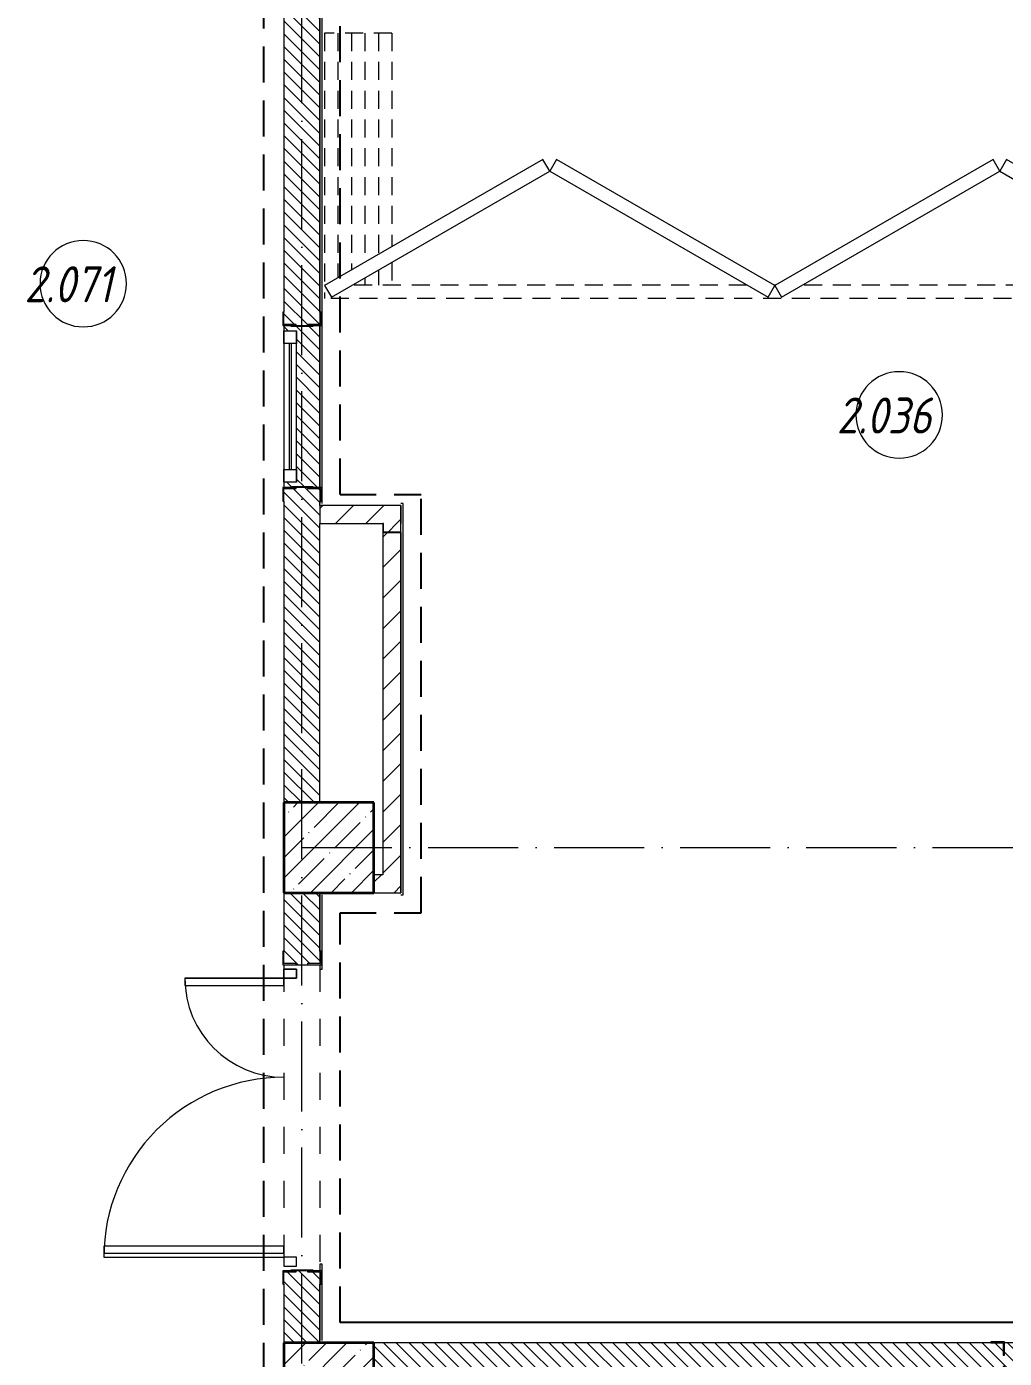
# Model space of a CAD drawing. Header units: millimetres. Extents: x -213536 to 1564669, y -45299 to 942238.
# Drawn here: x 300417 to 305846, y 249129 to 256525 of the extents above; entities that cross this region are included whole.
import ezdxf

# ---------------------------------------------------------------- set-up
doc = ezdxf.new("R2010")
doc.units = ezdxf.units.MM
for name, pattern in [('200_ШТРИХ__ш1_п0_6_', [160, 100, -60]), ('50_200_ШТРИХ_1Т_ш5_п1_п1_', [700, 500, -100, 0, -100]), ('Штрих короткий', [300, 150, -150]), ('Штриховая _2 мм - 1 мм_', [300, 200, -100])]:
    doc.linetypes.add(name, pattern=pattern)
for name, color, linetype, lineweight in [('0-1', 7, 'Continuous', 5), ('0-2', 7, 'Continuous', 9), ('Двери', 7, 'Continuous', 9), ('Каркас_Импост', 7, 'Continuous', 13), ('Каркас_Импост-1', 7, 'Continuous', 9), ('Марки помещений', 7, 'Continuous', 9), ('Несущие колонны', 7, 'Continuous', 9), ('Несущие колонны-1', 7, 'Continuous', 35), ('Обобщенные модели', 7, 'Continuous', 9), ('Общие ребра', 7, 'Continuous', 9), ('Оси-2', 7, '50_200_ШТРИХ_1Т_ш5_п1_п1_', 9), ('Остекление-1', 7, 'Continuous', 9), ('Открывание в плане-1', 7, '200_ШТРИХ__ш1_п0_6_', 9), ('Перемычка-1', 7, 'Штрих короткий', 9), ('Стены-1', 7, 'Continuous', 13), ('Штриховка разреза-1', 7, 'Continuous', 9), ('Элементы узлов', 7, 'Continuous', 9)]:
    doc.layers.add(name, color=color, linetype=linetype, lineweight=lineweight)
doc.layers.add('СТ-1_1', color=7, linetype='Штриховая _2 мм - 1 мм_', lineweight=90, true_color=0x888888)
doc.layers.get('0-2').off()
doc.styles.add('ISOCPEUR_I_2', font='isocpeui.ttf', dxfattribs={"width": 0.85, "height": 2.3})
pattern_1 = [(135, (0, 0), (-35.35534, -35.35534), [])]
pattern_2 = [(45, (0, 0), (-84.85281, 84.85281), [])]

# ---------------------------------------------------------------- blocks, each defined once
blk = doc.blocks.new('BSC_Колонна _Прямоугольная - 500х500-V28-АИ2_02_План отделки стен 2-го этажа _Часть 2_')
at = {"layer": 'Несущие колонны'}
h = blk.add_hatch(dxfattribs=at)
h.set_pattern_fill('FP_36', color=256, style=0, pattern_type=2)
h.set_pattern_definition([(45, (-95850, -36150), (-114.04925, 114.04925), []), (45, (-95735.95, -36150), (-114.04925, 114.04925), [201.613, -40.323, 3.353, -36.97])])
h.paths.add_polyline_path([(-250, -250), (250, -250), (250, 250), (-250, 250)], flags=0)
at = {"layer": 'Несущие колонны-1'}
for p, q in [((250, 250), (-250, 250)), ((-250, 250), (-250, -250)), ((250, -250), (250, 250)), ((-250, -250), (250, -250))]:
    blk.add_line(p, q, dxfattribs=at)
blk = doc.blocks.new('BSC_Колонна _Прямоугольная - 500х500-V30-АИ2_02_План отделки стен 2-го этажа _Часть 2_')
at = {"layer": 'Несущие колонны'}
h = blk.add_hatch(dxfattribs=at)
h.set_pattern_fill('FP_38', color=256, style=0, pattern_type=2)
h.set_pattern_definition([(45, (-95850, -39150), (-114.04925, 114.04925), []), (45, (-95735.95, -39150), (-114.04925, 114.04925), [201.613, -40.323, 3.353, -36.97])])
h.paths.add_polyline_path([(-250, -250), (250, -250), (250, 250), (-250, 250)], flags=0)
at = {"layer": 'Несущие колонны-1'}
for p, q in [((250, 250), (-250, 250)), ((-250, 250), (-250, -250)), ((250, -250), (250, 250)), ((-250, -250), (250, -250))]:
    blk.add_line(p, q, dxfattribs=at)
blk = doc.blocks.new('Проем_Дверь_Прямоугольный - 1700х2400h_дверные проемы-28448549-АИ2_02_План отделки стен 2-го этажа _Часть 2_')
at = {"layer": 'Перемычка-1'}
for p, q in [((850, 100), (-850, 100)), ((850, -100), (-850, -100))]:
    blk.add_line(p, q, dxfattribs=at)
blk = doc.blocks.new('120_Окно_СКБ_1Ст - 120_Окно_СКБ_1Ст_классы 900x800_E30-28357655-АИ2_02_План отделки стен 2-го этажа _Часть 2_')
at = {"layer": 'Каркас_Импост'}
for p, q in [((-420, 30), (-420, 100)), ((-420, 100), (-350, 100)), ((-350, 100), (-350, 30)), ((350, 30), (350, 100)), ((350, 100), (420, 100)), ((420, 100), (420, 30)), ((-350, 30), (-420, 30)), ((420, 30), (350, 30))]:
    blk.add_line(p, q, dxfattribs=at)
at = {"layer": 'Каркас_Импост-1'}
for p, q in [((420, 100), (-420, 100)), ((-420, 30), (420, 30))]:
    blk.add_line(p, q, dxfattribs=at)
at = {"layer": 'Остекление-1'}
for p, q in [((350, 70), (-350, 70)), ((350, 60), (-350, 60))]:
    blk.add_line(p, q, dxfattribs=at)
blk = doc.blocks.new('DOR__перегородка__Прямоугольная - Вн_ДПГ_7500х3300h-25989103-АИ2_02_План отделки стен 2-го этажа _Часть 2_')
at = {"layer": 'Каркас_Импост'}
for p, q in [((2462.7, -6.7), (1250.4, -706.9)), ((1287.9, -771.8), (2500.3, -71.7)), ((2500.3, -71.7), (2462.7, -6.7)), ((2538.4, -6.7), (2500.9, -71.7)), ((2500.9, -71.7), (3713.3, -771.8)), ((3750.8, -706.9), (2538.4, -6.7)), ((4962.1, -6.7), (3749.7, -706.9)), ((3787.3, -771.8), (4999.6, -71.7)), ((4999.6, -71.7), (4962.1, -6.7)), ((5036.7, -6.7), (4999.2, -71.7)), ((4999.2, -71.7), (6211.6, -771.8)), ((6249.1, -706.9), (5036.7, -6.7)), ((7461.4, -6.7), (6249.1, -706.9)), ((6286.6, -771.8), (7498.9, -71.7)), ((7498.9, -71.7), (7461.4, -6.7)), ((1250.4, -706.9), (1287.9, -771.8)), ((3713.3, -771.8), (3750.8, -706.9)), ((3749.7, -706.9), (3787.3, -771.8)), ((6211.6, -771.8), (6249.1, -706.9)), ((6249.1, -706.9), (6286.6, -771.8))]:
    blk.add_line(p, q, dxfattribs=at)
at = {"layer": 'Открывание в плане-1'}
for p, q in [((325, 0), (7500, 0)), ((0, -75), (0, 0)), ((7500, -1474.2), (7500, 0)), ((0, -75), (305, -75)), ((325, -75), (2344.5, -75)), ((2494.5, -75), (2506.7, -75)), ((2656.7, -75), (4843.8, -75)), ((4993.8, -75), (5005, -75)), ((5155, -75), (7343.2, -75)), ((7125.2, -200.9), (7125.2, -75)), ((7200.2, -157.6), (7200.2, -75)), ((7275.2, -114.3), (7275.2, -75)), ((7425.2, -1474.2), (7425.2, -114.3)), ((7493.2, -75), (7500, -75)), ((7275.2, -1474.2), (7275.2, -200.9)), ((7350.2, -1474.2), (7350.2, -157.6)), ((7125.2, -1474.2), (7125.2, -287.5)), ((7200.2, -1474.2), (7200.2, -244.2)), ((7125.2, -1474.2), (7500, -1474.2))]:
    blk.add_line(p, q, dxfattribs=at)
blk = doc.blocks.new('Дверь_Витражная_СКБ_2Ст2 - ДВВ_ДАО_СОШ_Классы-V176-АИ2_02_План отделки стен 2-го этажа _Часть 2_')
at = {"layer": 'Двери'}
for p, q in [((-775, 1035), (-775, 35)), ((775, 585), (775, 35))]:
    blk.add_line(p, q, dxfattribs=at)
for centre, radius, start, end in [((-775, 35), 1000, 360, 90), ((775, 35), 550, 90, 180)]:
    blk.add_arc(centre, radius, start, end, dxfattribs=at)
at = {"layer": 'Элементы узлов'}
for p, q in [((-713, 1035), (-753, 1035)), ((-753, 1035), (-753, 35)), ((-713, 35), (-713, 1035)), ((775, 585), (735, 585)), ((735, 585), (735, 35)), ((775, 35), (775, 585)), ((-825, 35), (-825, -35)), ((-775, 35), (-825, 35)), ((-775, 35), (-825, 35)), ((-825, 35), (-825, -35)), ((-775, -35), (-775, 35)), ((-775, -35), (-775, 35)), ((-753, 35), (-713, 35)), ((735, 35), (775, 35)), ((775, -35), (775, 35)), ((775, 35), (825, 35)), ((775, 35), (775, -35)), ((825, 35), (775, 35)), ((825, 35), (825, -35)), ((825, -35), (825, 35)), ((-825, -35), (-775, -35)), ((-825, -35), (-775, -35)), ((825, -35), (775, -35)), ((775, -35), (825, -35))]:
    blk.add_line(p, q, dxfattribs=at)
blk = doc.blocks.new('Фахверк_СКБ_Уголок - 200_3960-28268576-АИ2_02_План отделки стен 2-го этажа _Часть 2_')
at = {"layer": 'Обобщенные модели'}
for p, q in [((200, 156), (125, 156)), ((125, 156), (125, 81)), ((131, 81), (131, 150)), ((131, 150), (200, 150)), ((200, 150), (200, 156)), ((125, 81), (131, 81)), ((131, 19), (125, 19)), ((125, 19), (125, -56)), ((131, -50), (131, 19)), ((125, -56), (200, -56)), ((200, -50), (131, -50)), ((200, -56), (200, -50))]:
    blk.add_line(p, q, dxfattribs=at)
blk = doc.blocks.new('154_Стойка_СКБ_Уголок - СМ-2480_200-28346303-АИ2_02_План отделки стен 2-го этажа _Часть 2_')
at = {"layer": 'Обобщенные модели'}
for p, q in [((125, 156), (125, 81)), ((200, 156), (125, 156)), ((131, 81), (131, 150)), ((131, 150), (200, 150)), ((200, 150), (200, 156)), ((125, 81), (131, 81)), ((131, 19), (125, 19)), ((125, 19), (125, -56)), ((131, -50), (131, 19)), ((125, -56), (200, -56)), ((200, -50), (131, -50)), ((200, -56), (200, -50))]:
    blk.add_line(p, q, dxfattribs=at)
blk = doc.blocks.new('Стойка_Влож_Полоса боковая - Полоса-28213942-АИ2_02_План отделки стен 2-го этажа _Часть 2_')
at = {"layer": 'Обобщенные модели'}
for p, q in [((-5, 60), (0, 60)), ((-5, -60), (-5, 60)), ((0, 31), (0, -31)), ((0, -60), (-5, -60))]:
    blk.add_line(p, q, dxfattribs=at)
blk = doc.blocks.new('Фахверк_СКБ_Уголок - 200_3550-28267367-АИ2_02_План отделки стен 2-го этажа _Часть 2_')
at = {"layer": 'Обобщенные модели'}
for p, q in [((200, 156), (125, 156)), ((125, 156), (125, 81)), ((131, 81), (131, 150)), ((131, 150), (200, 150)), ((200, 150), (200, 156)), ((125, 81), (131, 81)), ((131, 19), (125, 19)), ((125, 19), (125, -56)), ((131, -50), (131, 19)), ((125, -56), (200, -56)), ((200, -50), (131, -50)), ((200, -56), (200, -50))]:
    blk.add_line(p, q, dxfattribs=at)
blk = doc.blocks.new('154_Фахверк_СКБ_Швеллер - Тип_100_3960_зеркало-36793856-АИ2_02_План отделки стен 2-го этажа _Часть 2_')
at = {"layer": 'Обобщенные модели'}
for p, q in [((175, 50), (125, 50)), ((125, 50), (125, -50)), ((128, 47), (175, 47)), ((128, -47), (128, 47)), ((175, 47), (175, 50)), ((125, -50), (175, -50)), ((175, -47), (128, -47)), ((175, -50), (175, -47))]:
    blk.add_line(p, q, dxfattribs=at)
blk = doc.blocks.new('0125-Р-ОО-Ш2-АР-о_23_10_2024_rvt-1-АИ2_02_План отделки стен 2-го этажа _Часть 2_')
at = {"layer": 'Штриховка разреза-1'}
h = blk.add_hatch(dxfattribs=at)
h.set_pattern_fill('FP_2', color=256, style=0, pattern_type=2)
h.set_pattern_definition(pattern_1)
h.paths.add_polyline_path([(95600, 39400), (95800, 39400), (95800, 41144), (95731, 41144), (95731, 41150), (95669, 41150), (95669, 41144), (95600, 41144), (95600, 40226.6)], flags=0)
h.paths.add_polyline_path([(95760, 41150), (95800, 41150), (95800, 42050), (95760, 42050), (95760, 42045), (95640, 42045), (95640, 42050), (95600, 42050), (95600, 42020), (95670, 42020), (95670, 41180), (95600, 41180), (95600, 41150), (95640, 41150), (95640, 41155), (95760, 41155)], flags=0)
h.paths.add_polyline_path([(95670, 42050), (95731, 42050), (95731, 42056), (95800, 42056), (95800, 44250), (95600, 44250), (95600, 42056), (95669, 42056), (95669, 42050)], flags=0)
h = blk.add_hatch(dxfattribs=at)
h.set_pattern_fill('FP_3', color=256, style=0, pattern_type=2)
h.set_pattern_definition(pattern_2)
h.paths.add_polyline_path([(96250, 40950), (96250, 41050), (95800, 41050), (95800, 40950), (96247, 40950)], flags=0)
h = blk.add_hatch(dxfattribs=at)
h.set_pattern_fill('FP_3', color=256, style=0, pattern_type=2)
h.set_pattern_definition(pattern_2)
h.paths.add_polyline_path([(96150, 39000), (96250, 39000), (96250, 40900), (96150, 40900), (96150, 40226.6)], flags=0)
h.paths.add_polyline_path([(96247, 40903), (96247, 40950), (96153, 40950), (96153, 40903)], flags=0)
h = blk.add_hatch(dxfattribs=at)
h.set_pattern_fill('FP_3', color=256, style=0, pattern_type=2)
h.set_pattern_definition(pattern_2)
h.paths.add_polyline_path([(96250, 38900), (96250, 39000), (96100, 39000), (96100, 38900)], flags=0)
h = blk.add_hatch(dxfattribs=at)
h.set_pattern_fill('FP_2', color=256, style=0, pattern_type=2)
h.set_pattern_definition(pattern_1)
h.paths.add_polyline_path([(95800, 36400), (95800, 36794), (95731, 36794), (95731, 36800), (95669, 36800), (95669, 36794), (95600, 36794), (95600, 36400), (95678.2, 36400)], flags=0)
h.paths.add_polyline_path([(95731, 38500), (95731, 38506), (95800, 38506), (95800, 38900), (95600, 38900), (95600, 38506), (95669, 38506), (95669, 38500)], flags=0)
h = blk.add_hatch(dxfattribs=at)
h.set_pattern_fill('FP_2', color=256, style=0, pattern_type=2)
h.set_pattern_definition(pattern_1)
h.paths.add_polyline_path([(103100, 36200), (103100, 36400), (99600, 36400), (99600, 36331), (99594, 36331), (99594, 36400), (96100, 36400), (96100, 36200), (99594, 36200), (99594, 36269), (99600, 36269), (99600, 36200), (102202.1, 36200)], flags=0)
at = {"layer": 'Общие ребра'}
blk.add_line((95800, 41050), (95800, 40950), dxfattribs=at)
at = {"layer": 'Стены-1'}
for p, q in [((95600, 44250), (95600, 42125)), ((95800, 42125), (95800, 44250)), ((95600, 42050), (95600, 42020)), ((95800, 41150), (95800, 42050)), ((95600, 41180), (95600, 41150)), ((95600, 41075), (95600, 39400)), ((95800, 41050), (95800, 41075)), ((96250, 41050), (95800, 41050)), ((96250, 40950), (96250, 41050)), ((95800, 39400), (95800, 40950)), ((95800, 40950), (96150, 40950)), ((96150, 40900), (96150, 39000)), ((96250, 39000), (96250, 40900)), ((96150, 39000), (96100, 39000)), ((96250, 38900), (96250, 39000)), ((95600, 38900), (95600, 38575)), ((95800, 38575), (95800, 38900)), ((96100, 38900), (96250, 38900)), ((95669, 38500), (95731, 38500)), ((95600, 36725), (95600, 36400)), ((95800, 36400), (95800, 36725)), ((99525, 36400), (96100, 36400)), ((103100, 36400), (99600, 36400))]:
    blk.add_line(p, q, dxfattribs=at)
at = {"layer": '0-2'}
for name, p, rotation in [('DOR__перегородка__Прямоугольная - Вн_ДПГ_7500х3300h-25989103-АИ2_02_План отделки стен 2-го этажа _Часть 2_', (103325, 42200), 180), ('154_Стойка_СКБ_Уголок - СМ-2480_200-28346303-АИ2_02_План отделки стен 2-го этажа _Часть 2_', (95750, 41925), 89.9999999999999), ('120_Окно_СКБ_1Ст - 120_Окно_СКБ_1Ст_классы 900x800_E30-28357655-АИ2_02_План отделки стен 2-го этажа _Часть 2_', (95700, 41600), 89.9999999999999), ('Стойка_Влож_Полоса боковая - Полоса-28213942-АИ2_02_План отделки стен 2-го этажа _Часть 2_', (95700, 42050), 89.99999999999991), ('154_Стойка_СКБ_Уголок - СМ-2480_200-28346303-АИ2_02_План отделки стен 2-го этажа _Часть 2_', (95650, 41275), 269.9999999999999), ('Стойка_Влож_Полоса боковая - Полоса-28213942-АИ2_02_План отделки стен 2-го этажа _Часть 2_', (95700, 41150), 269.9999999999999), ('154_Фахверк_СКБ_Швеллер - Тип_100_3960_зеркало-36793856-АИ2_02_План отделки стен 2-го этажа _Часть 2_', (96200, 40775), 89.99999999999659), ('Фахверк_СКБ_Уголок - 200_3960-28268576-АИ2_02_План отделки стен 2-го этажа _Часть 2_', (95750, 38375), 89.9999999999999), ('Дверь_Витражная_СКБ_2Ст2 - ДВВ_ДАО_СОШ_Классы-V176-АИ2_02_План отделки стен 2-го этажа _Часть 2_', (95635, 37650), 89.9999999999978), ('Проем_Дверь_Прямоугольный - 1700х2400h_дверные проемы-28448549-АИ2_02_План отделки стен 2-го этажа _Часть 2_', (95700, 37650), 89.9999999999999), ('154_Стойка_СКБ_Уголок - СМ-2480_200-28346303-АИ2_02_План отделки стен 2-го этажа _Часть 2_', (95650, 36925), 269.9999999999999), ('Стойка_Влож_Полоса боковая - Полоса-28213942-АИ2_02_План отделки стен 2-го этажа _Часть 2_', (95700, 36800), 269.9999999999999), ('Фахверк_СКБ_Уголок - 200_3550-28267367-АИ2_02_План отделки стен 2-го этажа _Часть 2_', (99725, 36350), 180)]:
    blk.add_blockref(name, p, dxfattribs=dict(at, rotation=rotation))
for name, p in [('BSC_Колонна _Прямоугольная - 500х500-V30-АИ2_02_План отделки стен 2-го этажа _Часть 2_', (95850, 39150)), ('BSC_Колонна _Прямоугольная - 500х500-V28-АИ2_02_План отделки стен 2-го этажа _Часть 2_', (95850, 36150))]:
    blk.add_blockref(name, p, dxfattribs=at)
blk = doc.blocks.new('AI_Марка_Помещение_х1__Общий_E___ISO-2_1K_ - Номер-16210215-АИ2_02_План отделки стен 2-го этажа _Часть 2_')
at = {"layer": 'Марки помещений'}
for start, end in [(360, 180), (180, 360)]:
    blk.add_arc((0.039, 0.312), 2.4, start, end, dxfattribs=at)
blk = doc.blocks.new('Оси1')
at = {"layer": 'Оси-2'}
for p, q in [((301945.6, 210594.5), (301945.6, 264395.4)), ((301945.6, 251965.2), (312453.9, 251965.2))]:
    blk.add_line(p, q, dxfattribs=at)

msp = doc.modelspace()

# ---------------------------------------------------------------- linework, layer by layer
at = {"layer": 'СТ-1_1', "lineweight": 25}
for p, q in [((302157.6, 253927.2), (302157.6, 256953.2)), ((302157.6, 253927.2), (302157.6, 256953.2)), ((301733.6, 239715.2), (301733.6, 256603.2)), ((302157.6, 253927.2), (302607.6, 253927.2)), ((302157.6, 253927.2), (302607.6, 253927.2)), ((302607.6, 251603.2), (302607.6, 253927.2)), ((302607.6, 251603.2), (302607.6, 253927.2)), ((302157.6, 249327.2), (302157.6, 251603.2)), ((302157.6, 251603.2), (302607.6, 251603.2)), ((302157.6, 249327.2), (302157.6, 251603.2)), ((302157.6, 251603.2), (302607.6, 251603.2)), ((309243.6, 249327.2), (302157.6, 249327.2)), ((309355.6, 249327.2), (302157.6, 249327.2))]:
    msp.add_line(p, q, dxfattribs=at)
at = {"layer": 'Стены-1'}
for p, q in [((302045.6, 257065.2), (302045.6, 254940.2)), ((302057.6, 253877.2), (302057.6, 257053.2)), ((302045.6, 254865.2), (302045.6, 253965.2)), ((302045.6, 253890.2), (302045.6, 253877.2)), ((302507.6, 253877.2), (302495.6, 253877.2)), ((302495.6, 253865.2), (302495.6, 253765.2)), ((302507.6, 251703.2), (302507.6, 253877.2)), ((302495.6, 253715.2), (302495.6, 251715.2)), ((302045.6, 251715.2), (302045.6, 251390.2)), ((302057.6, 251290.2), (302057.6, 251703.2)), ((302495.6, 251703.2), (302507.6, 251703.2)), ((302045.6, 251315.2), (302045.6, 251290.2)), ((302045.6, 251290.2), (302057.6, 251290.2)), ((302057.6, 249652.7), (302045.6, 249652.7)), ((302045.6, 249652.7), (302045.6, 249615.2)), ((302057.6, 249227.2), (302057.6, 249652.7)), ((302045.6, 249540.2), (302045.6, 249227.2))]:
    msp.add_line(p, q, dxfattribs=at)

# ---------------------------------------------------------------- block references
at = {"color": 2, "lineweight": 30}
msp.add_blockref('Оси1', (0, 0), dxfattribs=at)
at = {"layer": '0-1'}
msp.add_blockref('0125-Р-ОО-Ш2-АР-о_23_10_2024_rvt-1-АИ2_02_План отделки стен 2-го этажа _Часть 2_', (206245.6, 212815.2), dxfattribs=at)
at = {"layer": 'Марки помещений', "xscale": 99.99999999999993, "yscale": 99.99999999999993, "zscale": 99.99999999999993}
for p in [(300727.6, 255066.4), (305257.9, 254337.6)]:
    msp.add_blockref('AI_Марка_Помещение_х1__Общий_E___ISO-2_1K_ - Номер-16210215-АИ2_02_План отделки стен 2-го этажа _Часть 2_', p, dxfattribs=at)

# ---------------------------------------------------------------- texts
at = {"layer": 'Марки помещений', "char_height": 200, "attachment_point": 1, "style": 'ISOCPEUR_I_2'}
for s, insert, width in [('2.071', (300405, 255194.2), 737.552), ('2.036', (304915.3, 254465.5), 785.654)]:
    msp.add_mtext(s, dxfattribs=dict(at, insert=insert, width=width))

doc.saveas('drawing.dxf')
